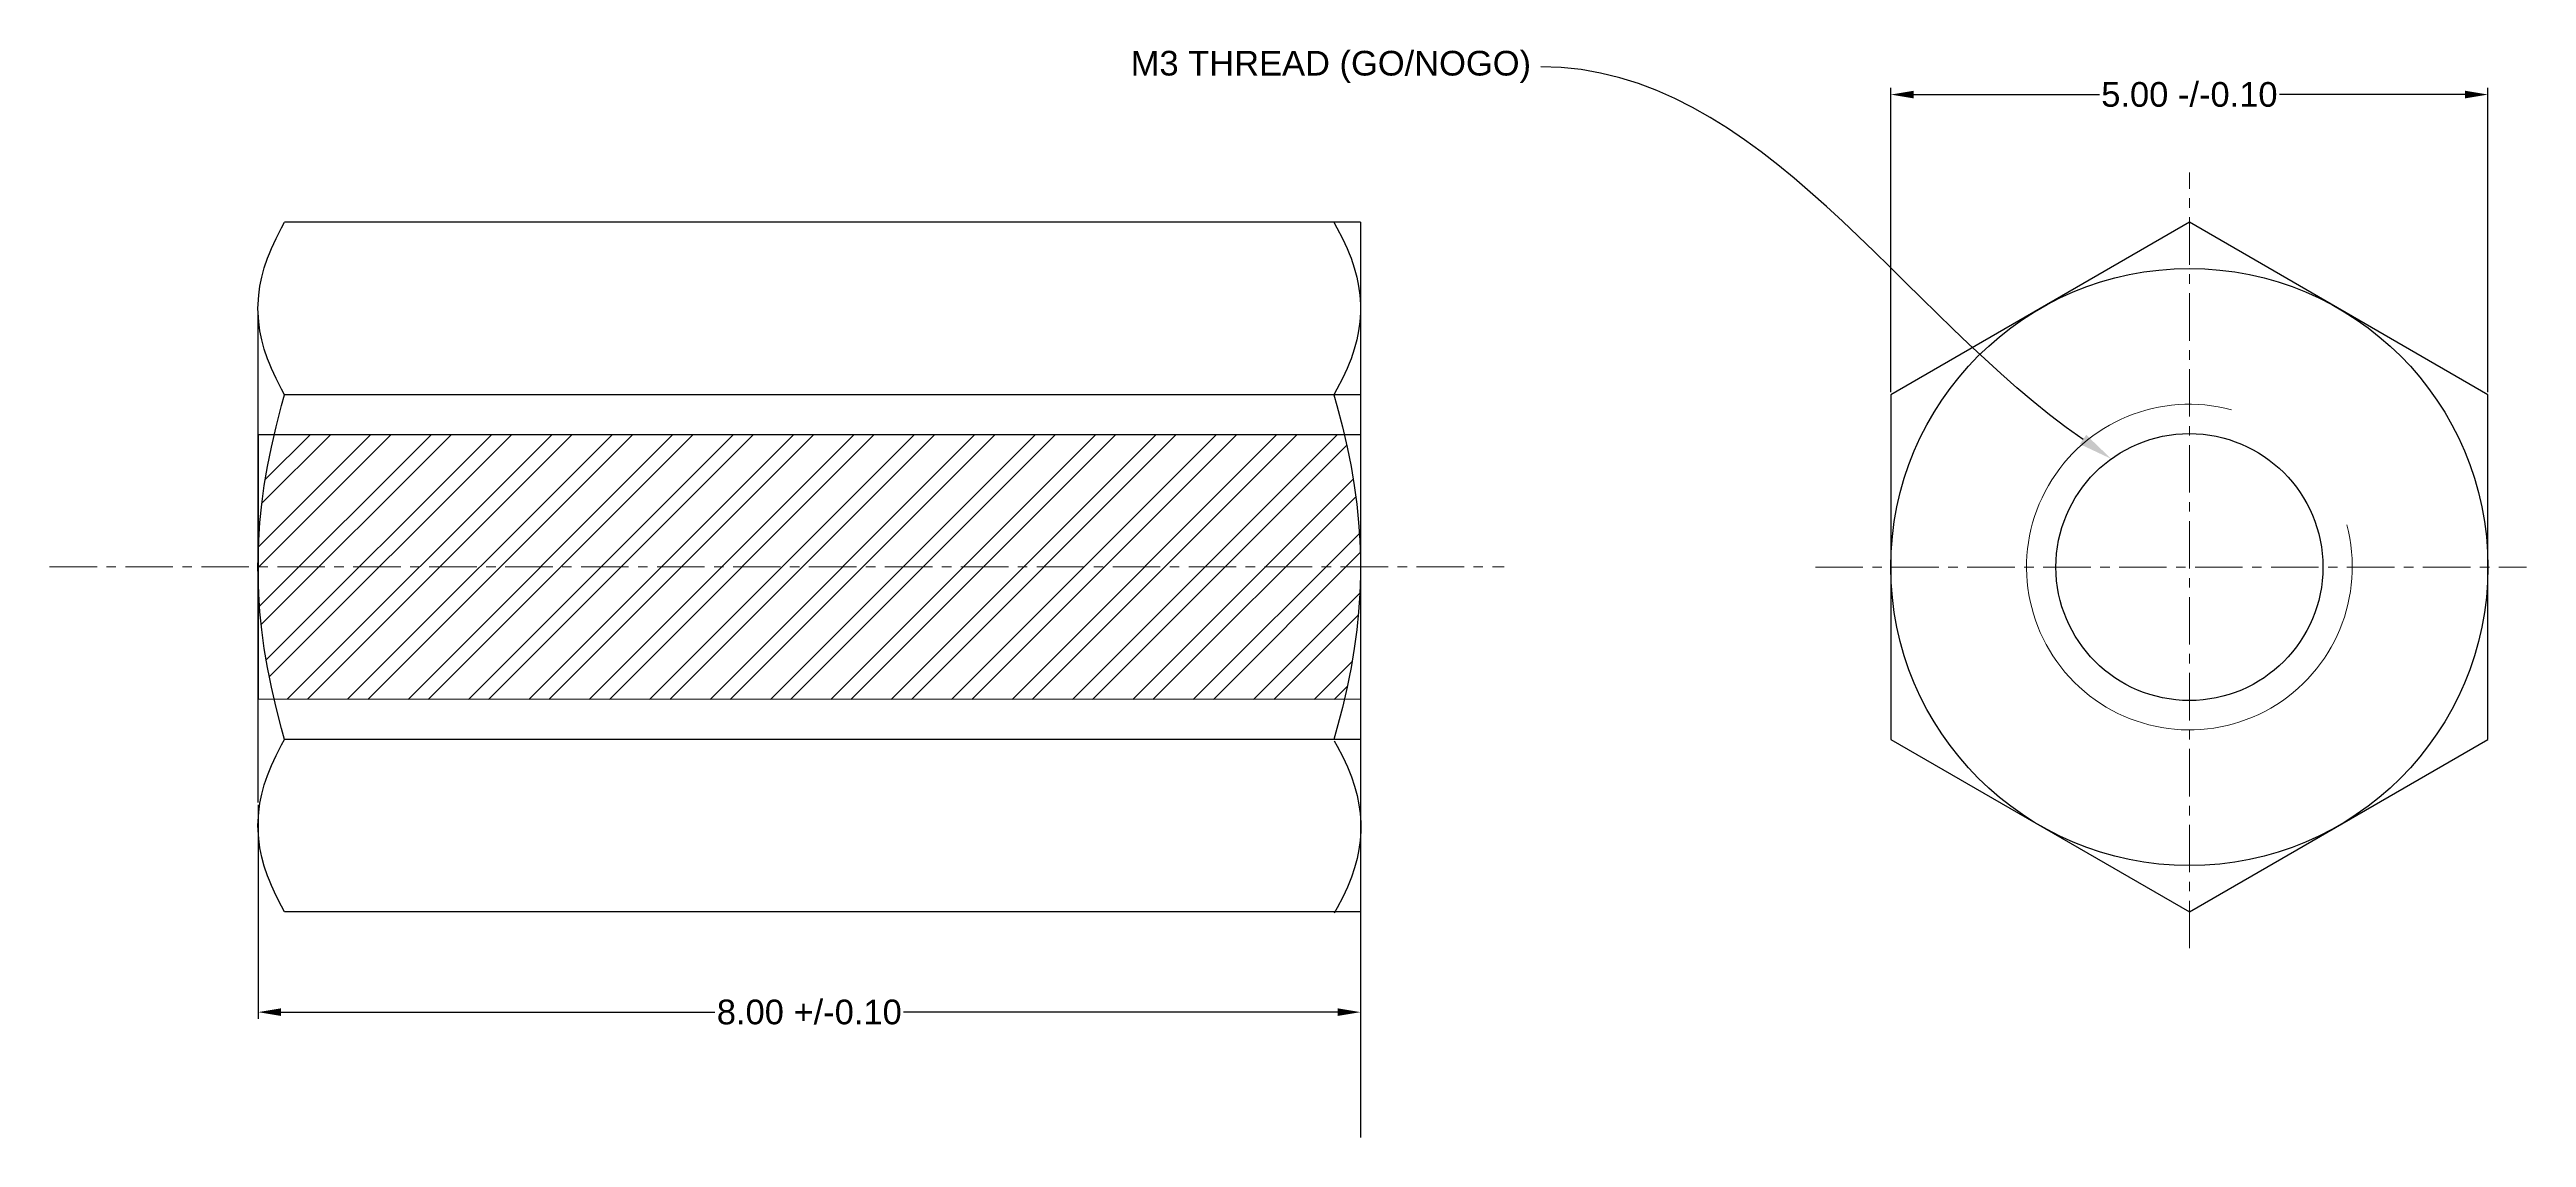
# Model space of a CAD drawing. Header units: inches. Extents: x 3.9 to 69.2, y -1.3 to 27.3.
import ezdxf
from ezdxf import colors
from ezdxf.entities.mleader import LeaderData, LeaderLine
from ezdxf.math import Vec2, Vec3

# ---------------------------------------------------------------- set-up
doc = ezdxf.new("R2010")
doc.units = ezdxf.units.IN
doc.header["$MEASUREMENT"] = 0
doc.linetypes.add('CENTER', pattern=[2, 1.25, -0.25, 0.25, -0.25])
doc.linetypes.add('Dashed', pattern=[2, 1, -1])
for name, color, linetype, lineweight in [('AM_0', 7, 'Continuous', 30), ('AM_10', 7, 'Continuous', 5), ('AM_3', 7, 'Dashed', 5), ('AM_7', 7, 'CENTER', 5)]:
    doc.layers.add(name, color=color, linetype=linetype, lineweight=lineweight)
doc.layers.add('dims', color=7, linetype='Continuous')
doc.styles.get("Standard").update_dxf_attribs({"font": 'arial.ttf', "height": 0.1})
doc.dimstyles.get("Standard").update_dxf_attribs({"dimtxt": 0.18, "dimasz": 0.18, "dimexe": 0.18, "dimexo": 0.0625, "dimgap": 0.09, "dimtad": 0, "dimtih": 1, "dimtoh": 1, "dimdec": 4, "dimzin": 0, "dimdsep": 46, "dimtxsty": 'Standard', "dimcen": 0.09, "dimadec": 0, "dimazin": 0, "dimtfac": 1, "dimtdec": 4, "dimtofl": 0, "dimtmove": 0, "dimatfit": 3, "dimfxl": 1, "dimtolj": 1, "dimtzin": 0, "dimarcsym": 0})

# ---------------------------------------------------------------- blocks, each defined once
blk = doc.blocks.new('*D6')
at = {"layer": 'Defpoints', "color": 0, "lineweight": -2, "transparency": 16777216}
for p in [(68.148, 26.119), (52.424, 18.215), (68.148, 18.215)]:
    blk.add_point(p, dxfattribs=at)
at = {"layer": 'dims', "color": 0, "lineweight": -2, "transparency": 16777216}
for p, q in [((52.424, 18.278), (52.424, 26.299)), ((53.024, 26.119), (57.915, 26.119)), ((67.548, 26.119), (62.658, 26.119)), ((68.148, 18.278), (68.148, 26.299))]:
    blk.add_line(p, q, dxfattribs=at)
for points in [[(53.024, 26.219), (53.024, 26.019), (52.424, 26.119)], [(67.548, 26.219), (67.548, 26.019), (68.148, 26.119)]]:
    blk.add_solid(points, dxfattribs=at)
at = {"layer": 'dims', "color": 0, "transparency": 16777216, "insert": (60.286, 26.119), "char_height": 0.1, "attachment_point": 5}
blk.add_mtext('\\A1;{\\H6.5x;5.00 -/-0.10}', dxfattribs=at)
blk = doc.blocks.new('*D7')
at = {"layer": 'Defpoints', "color": 0, "lineweight": -2, "transparency": 16777216}
for p in [(9.424, 7.478), (38.457, 7.126), (38.457, 1.954)]:
    blk.add_point(p, dxfattribs=at)
at = {"layer": 'dims', "color": 0, "lineweight": -2, "transparency": 16777216}
for p, q in [((9.424, 7.415), (9.424, 1.774)), ((38.457, 7.064), (38.457, 1.774)), ((10.024, 1.954), (21.455, 1.954)), ((37.857, 1.954), (26.426, 1.954))]:
    blk.add_line(p, q, dxfattribs=at)
for points in [[(10.024, 2.054), (10.024, 1.854), (9.424, 1.954)], [(37.857, 2.054), (37.857, 1.854), (38.457, 1.954)]]:
    blk.add_solid(points, dxfattribs=at)
at = {"layer": 'dims', "color": 0, "transparency": 16777216, "insert": (23.941, 1.954), "char_height": 0.1, "attachment_point": 5}
blk.add_mtext('\\A1;{\\H6.5x;8.00 +/-0.10}', dxfattribs=at)

msp = doc.modelspace()

# ---------------------------------------------------------------- hatches: boundary and pattern name
at = {"lineweight": -2}
h = msp.add_hatch(dxfattribs=at)
h.set_pattern_fill('ANSI32', color=256, scale=3)
h.paths.add_polyline_path([(38.20792, 16.32163), (38.15881, 16.57734), (38.10484, 16.83721), (38.02917, 17.16523), (9.85216, 17.17081), (9.7752, 16.83721), (9.72123, 16.57734), (9.67212, 16.32163), (9.58793, 15.82105), (9.52166, 15.3324), (9.47257, 14.8528), (9.44014, 14.37955), (9.43208, 14.1448), (9.43208, 13.68169), (38.45703, 13.68169), (38.45703, 13.793), (38.45603, 13.91006), (38.4399, 14.37955), (38.40747, 14.8528), (38.35839, 15.3324), (38.29211, 15.82105)])
h.paths.add_polyline_path([(38.29211, 11.53082), (38.35839, 12.01948), (38.40747, 12.49908), (38.4399, 12.97233), (38.45603, 13.44182), (38.45703, 13.55888), (38.45703, 13.68169), (9.43208, 13.68169), (9.43208, 13.20708), (9.44014, 12.97233), (9.47257, 12.49908), (9.52166, 12.01948), (9.58793, 11.53082), (9.67212, 11.03025), (9.72123, 10.77454), (9.7752, 10.51467), (9.84954, 10.19241), (38.02921, 10.18682), (38.10484, 10.51467), (38.15881, 10.77454), (38.20792, 11.03025)])

# ---------------------------------------------------------------- linework, layer by layer
msp.add_line((38.45703, 22.75418), (38.45703, -1.34661), dxfattribs=at)
msp.add_lwpolyline([(9.43208, 17.17089), (38.45804, 17.16514), (38.45804, 10.18674), (9.43208, 10.19249)], close=True, dxfattribs=at)
at = {"layer": 'AM_0', "linetype": 'Continuous'}
for p, q in [((38.45703, 22.75418), (10.1242, 22.75418)), ((60.2862, 22.75418), (52.42421, 18.21506)), ((68.14818, 18.21506), (60.2862, 22.75418)), ((9.42401, 7.47753), (9.42401, 20.34259)), ((38.45703, 19.99141), (38.45703, 7.12635)), ((38.45703, 18.21506), (10.1242, 18.21506)), ((52.42421, 18.21506), (52.42421, 9.13682)), ((68.14818, 9.13682), (68.14818, 18.21506)), ((38.45703, 9.13682), (10.1242, 9.13682)), ((52.42421, 9.13682), (60.2862, 4.5977)), ((60.2862, 4.5977), (68.14818, 9.13682)), ((38.45703, 4.5977), (10.1242, 4.5977))]:
    msp.add_line(p, q, dxfattribs=at)
for points in [[(10.1242, 18.21506), (10.04316, 18.35891), (9.89838, 18.63699), (9.7752, 18.90398), (9.72123, 19.03392), (9.67212, 19.16177), (9.58793, 19.41206), (9.52166, 19.65639), (9.47257, 19.89619), (9.44014, 20.13281), (9.42401, 20.36756), (9.422, 20.48462), (9.42401, 20.60168), (9.44014, 20.83642), (9.47257, 21.07305), (9.52166, 21.31285), (9.58793, 21.55718), (9.67212, 21.80746), (9.72123, 21.93532), (9.7752, 22.06525), (9.89838, 22.33225), (10.04316, 22.61033), (10.1242, 22.75418)], [(37.75584, 22.75418), (37.83688, 22.61033), (37.98166, 22.33225), (38.10484, 22.06525), (38.15881, 21.93532), (38.20792, 21.80746), (38.29211, 21.55718), (38.35839, 21.31285), (38.40747, 21.07305), (38.4399, 20.83642), (38.45603, 20.60168), (38.45804, 20.48462), (38.45603, 20.36756), (38.4399, 20.13281), (38.40747, 19.89619), (38.35839, 19.65639), (38.29211, 19.41206), (38.20792, 19.16177), (38.15881, 19.03392), (38.10484, 18.90398), (37.98166, 18.63699), (37.83688, 18.35891), (37.75584, 18.21506)], [(10.1242, 9.13682), (10.04316, 9.42452), (9.89838, 9.98068), (9.7752, 10.51467), (9.72123, 10.77454), (9.67212, 11.03025), (9.58793, 11.53082), (9.52166, 12.01948), (9.47257, 12.49908), (9.44014, 12.97233), (9.42401, 13.44182), (9.422, 13.67594), (9.42401, 13.91006), (9.44014, 14.37955), (9.47257, 14.8528), (9.52166, 15.3324), (9.58793, 15.82105), (9.67212, 16.32163), (9.72123, 16.57734), (9.7752, 16.83721), (9.89838, 17.3712), (10.04316, 17.92736), (10.1242, 18.21506)], [(37.75584, 18.21506), (37.83688, 17.92736), (37.98166, 17.3712), (38.10484, 16.83721), (38.15881, 16.57734), (38.20792, 16.32163), (38.29211, 15.82105), (38.35839, 15.3324), (38.40747, 14.8528), (38.4399, 14.37955), (38.45603, 13.91006), (38.45804, 13.67594), (38.45603, 13.44182), (38.4399, 12.97233), (38.40747, 12.49908), (38.35839, 12.01948), (38.29211, 11.53082), (38.20792, 11.03025), (38.15881, 10.77454), (38.10484, 10.51467), (37.98166, 9.98068), (37.83688, 9.42452), (37.75584, 9.13682)], [(10.1242, 4.5977), (10.04316, 4.74155), (9.89838, 5.01963), (9.7752, 5.28662), (9.72123, 5.41656), (9.67212, 5.54442), (9.58793, 5.7947), (9.52166, 6.03903), (9.47257, 6.27883), (9.44014, 6.51546), (9.42401, 6.7502), (9.422, 6.86726), (9.42401, 6.98432), (9.44014, 7.21906), (9.47257, 7.45569), (9.52166, 7.69549), (9.58793, 7.93982), (9.67212, 8.1901), (9.72123, 8.31796), (9.7752, 8.4479), (9.89838, 8.71489), (10.04316, 8.99297), (10.1242, 9.13682)], [(37.76491, 9.09897), (37.84595, 8.95513), (37.99073, 8.67705), (38.11391, 8.41005), (38.16788, 8.28011), (38.21699, 8.15226), (38.30119, 7.90197), (38.36746, 7.65765), (38.41654, 7.41784), (38.44897, 7.18122), (38.4651, 6.94647), (38.46711, 6.82941), (38.4651, 6.71235), (38.44897, 6.47761), (38.41654, 6.24098), (38.36746, 6.00118), (38.30119, 5.75686), (38.21699, 5.50657), (38.16788, 5.37871), (38.11391, 5.24878), (37.99073, 4.98178), (37.84595, 4.7037), (37.76491, 4.55985)]]:
    msp.add_lwpolyline(points, dxfattribs=at)
for radius in [7.86199, 3.51502]:
    msp.add_circle((60.2862, 13.67594), radius, dxfattribs=at)
at = {"layer": 'AM_10', "linetype": 'Continuous'}
msp.add_arc((60.2862, 13.67594), 4.28836, 75, 15, dxfattribs=at)
at = {"layer": 'AM_3', "linetype": 'Dashed'}
msp.add_lwpolyline([(10.1242, 18.21506), (10.04316, 17.92736), (9.89838, 17.3712), (9.7752, 16.83721), (9.72123, 16.57734), (9.67212, 16.32163), (9.58793, 15.82105), (9.52166, 15.3324), (9.47257, 14.8528), (9.44014, 14.37955), (9.42401, 13.91006), (9.422, 13.67594), (9.42401, 13.44182), (9.44014, 12.97233), (9.47257, 12.49908), (9.52166, 12.01948), (9.58793, 11.53082), (9.67212, 11.03025), (9.72123, 10.77454), (9.7752, 10.51467), (9.89838, 9.98068), (10.04316, 9.42452), (10.1242, 9.13682)], dxfattribs=at)
at = {"layer": 'AM_7', "linetype": 'CENTER'}
for p, q in [((60.2862, 3.63676), (60.2862, 24.06619)), ((3.93261, 13.68169), (42.23931, 13.68169)), ((50.43639, 13.67594), (69.16259, 13.67594))]:
    msp.add_line(p, q, dxfattribs=at)

# ---------------------------------------------------------------- dimensions: what is measured, and where the dimension line sits
at = {"layer": 'dims'}
for base, p1, p2, text, picture, middle in [((68.14818, 26.11928), (52.42421, 18.21506), (68.14818, 18.21506), '{\\H6.5x;5.00 -/-0.10}', '*D6', (60.2862, 26.11928)), ((38.45703, 1.95371), (9.42401, 7.47753), (38.45703, 7.12635), '{\\H6.5x;8.00 +/-0.10}', '*D7', (23.94052, 1.95371))]:
    dim = msp.add_linear_dim(base=base, p1=p1, p2=p2, text=text, dimstyle='Standard', override={"dimasz": 0.6}, dxfattribs=at)
    dim.commit()
    dim.dimension.update_dxf_attribs({"geometry": picture, "text_midpoint": middle})

# ---------------------------------------------------------------- leaders
ml = msp.add_multileader_mtext('Standard', dxfattribs=at)
ml.set_content('M3 THREAD (GO/NOGO) ', color=256)
ml.set_leader_properties()
ml.build(insert=Vec2(0, 0))
ml.multileader.update_dxf_attribs({"leader_type": 2, "dogleg_length": 0.36, "arrow_head_size": 0.9})
ctx = ml.context
ctx.base_point, ctx.char_height, ctx.arrow_head_size, ctx.landing_gap_size, ctx.plane_origin = Vec3(32.24741, 26.84975), 0.65, 0.9, 0.2573, Vec3(56.51861, 18.88965)
ctx.text_align_type = 2
notes = []
notes.append((ctx, [(0, (1, 1, 0), (44.23467, 26.84975), (-1, 0), 1.02921, [(0, [(58.22742, 16.52494)], 0, [])])]))
ctx.mtext.insert, ctx.mtext.alignment, ctx.mtext.flow_direction = Vec3(42.94816, 27.2703), 3, 5
for ctx, leaders in notes:
    for number, flags, end, landing, length, lines in leaders:
        leader = LeaderData()
        leader.index, (leader.has_last_leader_line, leader.has_dogleg_vector, leader.attachment_direction) = number, flags
        leader.last_leader_point, leader.dogleg_vector, leader.dogleg_length = Vec3(end), Vec3(landing), length
        for number, points, colour, breaks in lines:
            line = LeaderLine()
            line.index, line.vertices, line.color, line.breaks = number, Vec3.list(points), colors.encode_raw_color(colour), breaks
            leader.lines.append(line)
        ctx.leaders.append(leader)

doc.saveas('drawing.dxf')
